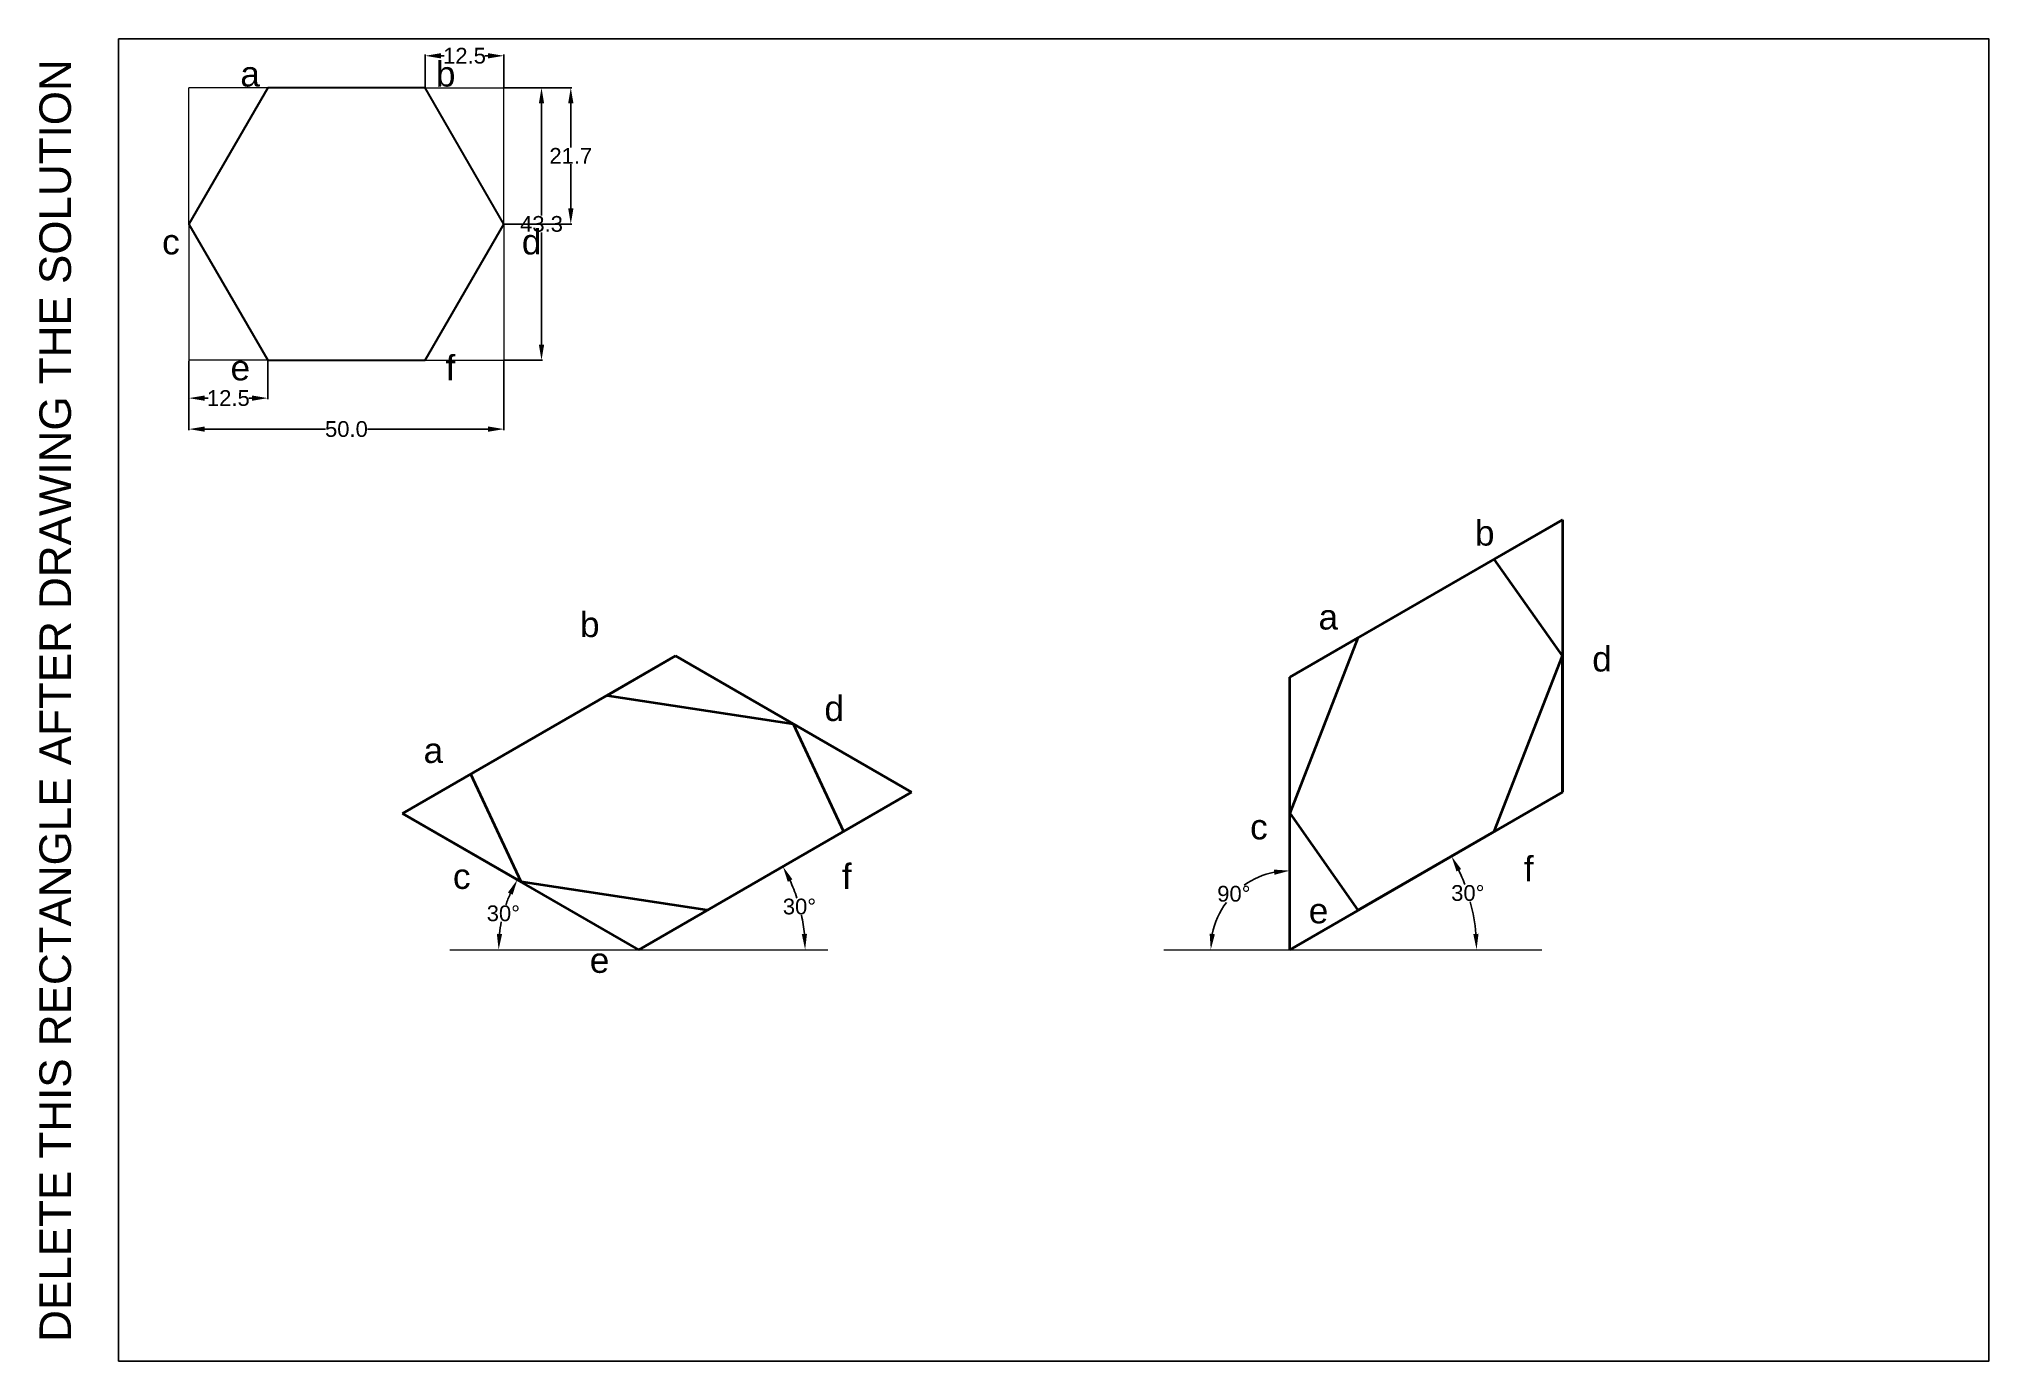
# Model space of a CAD drawing. Header units: millimetres. Extents: x -13 to 297, y 0 to 210.
import ezdxf

# ---------------------------------------------------------------- set-up
doc = ezdxf.new("R2010")
doc.units = ezdxf.units.MM
doc.layers.add('Comments', color=10, linetype='Continuous', lineweight=13, plot=False)
doc.layers.add('thick continuous', color=7, linetype='Continuous', lineweight=30)
doc.styles.get("Standard").update_dxf_attribs({"font": 'arial.ttf'})
doc.dimstyles.get("Standard").update_dxf_attribs({"dimtxt": 2.5, "dimasz": 2.5, "dimexe": 0.18, "dimexo": 0.0625, "dimgap": 0.09, "dimtad": 0, "dimtih": 1, "dimtoh": 1, "dimdec": 1, "dimzin": 0, "dimdsep": 46, "dimtxsty": 'Standard', "dimcen": 0.09, "dimadec": 0, "dimazin": 0, "dimtfac": 1, "dimtdec": 1, "dimtofl": 0, "dimtmove": 0, "dimatfit": 3, "dimfxl": 1, "dimtolj": 1, "dimtzin": 0, "dimarcsym": 0})

# ---------------------------------------------------------------- blocks, each defined once
blk = doc.blocks.new('*D1')
at = {"layer": 'Defpoints', "color": 0, "lineweight": 0, "transparency": 16777216}
for p in [(61.17, 207.33), (48.67, 202.26), (61.17, 202.26)]:
    blk.add_point(p, dxfattribs=at)
at = {"layer": 'thick continuous', "color": 0, "lineweight": -2, "transparency": 16777216}
for p, q in [((48.67, 202.32), (48.67, 207.51)), ((61.17, 202.32), (61.17, 207.51)), ((51.17, 207.33), (51.7, 207.33)), ((58.67, 207.33), (58.15, 207.33))]:
    blk.add_line(p, q, dxfattribs=at)
at = {"layer": 'thick continuous', "color": 0, "lineweight": 0, "transparency": 16777216}
for points in [[(51.17, 207.74), (51.17, 206.91), (48.67, 207.33)], [(58.67, 207.74), (58.67, 206.91), (61.17, 207.33)]]:
    blk.add_solid(points, dxfattribs=at)
at = {"layer": 'thick continuous', "color": 0, "lineweight": 0, "transparency": 16777216, "insert": (54.92, 207.33), "char_height": 2.5, "attachment_point": 5}
blk.add_mtext('\\A1;12.5', dxfattribs=at)
blk = doc.blocks.new('*D2')
at = {"layer": 'Defpoints', "color": 0, "lineweight": 0, "transparency": 16777216}
for p in [(61.17, 202.26), (61.17, 180.61), (71.8, 180.61)]:
    blk.add_point(p, dxfattribs=at)
at = {"layer": 'thick continuous', "color": 0, "lineweight": -2, "transparency": 16777216}
for p, q in [((61.24, 202.26), (71.98, 202.26)), ((71.8, 199.76), (71.8, 192.78)), ((71.8, 183.11), (71.8, 190.09)), ((61.24, 180.61), (71.98, 180.61))]:
    blk.add_line(p, q, dxfattribs=at)
at = {"layer": 'thick continuous', "color": 0, "lineweight": 0, "transparency": 16777216}
for points in [[(71.38, 199.76), (72.22, 199.76), (71.8, 202.26)], [(71.38, 183.11), (72.22, 183.11), (71.8, 180.61)]]:
    blk.add_solid(points, dxfattribs=at)
at = {"layer": 'thick continuous', "color": 0, "lineweight": 0, "transparency": 16777216, "insert": (71.8, 191.44), "char_height": 2.5, "attachment_point": 5}
blk.add_mtext('\\A1;21.7', dxfattribs=at)
blk = doc.blocks.new('*D3')
at = {"layer": 'Defpoints', "color": 0, "lineweight": 0, "transparency": 16777216}
for p in [(61.17, 202.26), (61.17, 158.96), (67.15, 158.96)]:
    blk.add_point(p, dxfattribs=at)
at = {"layer": 'thick continuous', "color": 0, "lineweight": -2, "transparency": 16777216}
for p, q in [((61.24, 202.26), (67.33, 202.26)), ((67.15, 199.76), (67.15, 181.98)), ((67.15, 161.46), (67.15, 179.24)), ((61.24, 158.96), (67.33, 158.96))]:
    blk.add_line(p, q, dxfattribs=at)
at = {"layer": 'thick continuous', "color": 0, "lineweight": 0, "transparency": 16777216}
for points in [[(66.73, 199.76), (67.57, 199.76), (67.15, 202.26)], [(66.73, 161.46), (67.57, 161.46), (67.15, 158.96)]]:
    blk.add_solid(points, dxfattribs=at)
at = {"layer": 'thick continuous', "color": 0, "lineweight": 0, "transparency": 16777216, "insert": (67.15, 180.61), "char_height": 2.5, "attachment_point": 5}
blk.add_mtext('\\A1;43.3', dxfattribs=at)
blk = doc.blocks.new('*D4')
at = {"layer": 'Defpoints', "color": 0, "lineweight": 0, "transparency": 16777216}
for p in [(11.17, 158.96), (23.67, 158.96), (23.67, 152.95)]:
    blk.add_point(p, dxfattribs=at)
at = {"layer": 'thick continuous', "color": 0, "lineweight": -2, "transparency": 16777216}
for p, q in [((11.17, 158.9), (11.17, 152.77)), ((23.67, 158.9), (23.67, 152.77)), ((13.67, 152.95), (14.2, 152.95)), ((21.17, 152.95), (20.65, 152.95))]:
    blk.add_line(p, q, dxfattribs=at)
at = {"layer": 'thick continuous', "color": 0, "lineweight": 0, "transparency": 16777216}
for points in [[(13.67, 153.37), (13.67, 152.53), (11.17, 152.95)], [(21.17, 153.37), (21.17, 152.53), (23.67, 152.95)]]:
    blk.add_solid(points, dxfattribs=at)
at = {"layer": 'thick continuous', "color": 0, "lineweight": 0, "transparency": 16777216, "insert": (17.42, 152.95), "char_height": 2.5, "attachment_point": 5}
blk.add_mtext('\\A1;12.5', dxfattribs=at)
blk = doc.blocks.new('*D5')
at = {"layer": 'Defpoints', "color": 0, "lineweight": 0, "transparency": 16777216}
for p in [(11.17, 158.96), (61.17, 158.96), (61.17, 148.03)]:
    blk.add_point(p, dxfattribs=at)
at = {"layer": 'thick continuous', "color": 0, "lineweight": -2, "transparency": 16777216}
for p, q in [((11.17, 158.9), (11.17, 147.85)), ((61.17, 158.9), (61.17, 147.85)), ((13.67, 148.03), (32.84, 148.03)), ((58.67, 148.03), (39.51, 148.03))]:
    blk.add_line(p, q, dxfattribs=at)
at = {"layer": 'thick continuous', "color": 0, "lineweight": 0, "transparency": 16777216}
for points in [[(13.67, 148.45), (13.67, 147.61), (11.17, 148.03)], [(58.67, 148.45), (58.67, 147.61), (61.17, 148.03)]]:
    blk.add_solid(points, dxfattribs=at)
at = {"layer": 'thick continuous', "color": 0, "lineweight": 0, "transparency": 16777216, "insert": (36.17, 148.03), "char_height": 2.5, "attachment_point": 5}
blk.add_mtext('\\A1;50.0', dxfattribs=at)
blk = doc.blocks.new('*D6')
at = {"layer": 'Defpoints', "color": 0, "lineweight": 0, "transparency": 16777216}
for p in [(125.9, 90.34), (108.61, 69.93), (82.6, 65.34), (82.6, 65.34), (112.6, 65.34)]:
    blk.add_point(p, dxfattribs=at)
at = {"layer": 'thick continuous', "color": 0, "lineweight": -2, "transparency": 16777216}
for start, end in [(18.0946, 24.5747), (5.4253, 11.9496)]:
    blk.add_arc((82.6, 65.34), 26.41, start, end, dxfattribs=at)
at = {"layer": 'thick continuous', "color": 0, "lineweight": 0, "transparency": 16777216}
for points in [[(106.25, 76.13), (106.99, 76.52), (105.48, 78.55)], [(109.31, 67.86), (108.48, 67.82), (109.01, 65.34)]]:
    blk.add_solid(points, dxfattribs=at)
at = {"layer": 'thick continuous', "color": 0, "lineweight": 0, "transparency": 16777216, "insert": (108.11, 72.18), "char_height": 2.5, "attachment_point": 5}
blk.add_mtext('\\A1;30°', dxfattribs=at)
blk = doc.blocks.new('*D8')
at = {"layer": 'Defpoints', "color": 0, "lineweight": 0, "transparency": 16777216}
for p in [(45.1, 86.99), (61.68, 72.96), (52.6, 65.34), (82.6, 65.34), (82.6, 65.34)]:
    blk.add_point(p, dxfattribs=at)
at = {"layer": 'thick continuous', "color": 0, "lineweight": -2, "transparency": 16777216}
for start, end in [(156.4362, 161.3235), (168.6142, 173.5638)]:
    blk.add_arc((82.6, 65.34), 22.27, start, end, dxfattribs=at)
at = {"layer": 'thick continuous', "color": 0, "lineweight": 0, "transparency": 16777216}
for points in [[(61.82, 74.43), (62.56, 74.05), (63.32, 76.47)], [(60.89, 67.81), (60.06, 67.86), (60.34, 65.34)]]:
    blk.add_solid(points, dxfattribs=at)
at = {"layer": 'thick continuous', "color": 0, "lineweight": 0, "transparency": 16777216, "insert": (61.09, 71.1), "char_height": 2.5, "attachment_point": 5}
blk.add_mtext('\\A1;30°', dxfattribs=at)
blk = doc.blocks.new('*D9')
at = {"layer": 'Defpoints', "color": 0, "lineweight": 0, "transparency": 16777216}
for p in [(185.97, 87.04), (179.69, 76.21), (165.97, 65.34), (185.97, 65.34), (185.97, 65.34)]:
    blk.add_point(p, dxfattribs=at)
at = {"layer": 'thick continuous', "color": 0, "lineweight": -2, "transparency": 16777216}
for start, end in [(101.4324, 125.3151), (143.2569, 168.5676)]:
    blk.add_arc((185.97, 65.34), 12.55, start, end, dxfattribs=at)
at = {"layer": 'thick continuous', "color": 0, "lineweight": 0, "transparency": 16777216}
for points in [[(183.44, 78.06), (183.52, 77.23), (185.97, 77.89)], [(174.08, 67.79), (173.25, 67.87), (173.42, 65.34)]]:
    blk.add_solid(points, dxfattribs=at)
at = {"layer": 'thick continuous', "color": 0, "lineweight": 0, "transparency": 16777216, "insert": (177.09, 74.21), "char_height": 2.5, "attachment_point": 5}
blk.add_mtext('\\A1;90°', dxfattribs=at)
blk = doc.blocks.new('*D10')
at = {"layer": 'Defpoints', "color": 0, "lineweight": 0, "transparency": 16777216}
for p in [(218.44, 84.09), (196.79, 71.59), (215.18, 70.49), (185.97, 65.34), (225.97, 65.34)]:
    blk.add_point(p, dxfattribs=at)
at = {"layer": 'thick continuous', "color": 0, "lineweight": -2, "transparency": 16777216}
for start, end in [(20.4269, 25.1697), (4.8303, 14.8817)]:
    blk.add_arc((185.97, 65.34), 29.66, start, end, dxfattribs=at)
at = {"layer": 'thick continuous', "color": 0, "lineweight": 0, "transparency": 16777216}
for points in [[(212.44, 77.76), (213.18, 78.15), (211.66, 80.17)], [(215.94, 67.86), (215.11, 67.82), (215.63, 65.34)]]:
    blk.add_solid(points, dxfattribs=at)
at = {"layer": 'thick continuous', "color": 0, "lineweight": 0, "transparency": 16777216, "insert": (214.24, 74.33), "char_height": 2.5, "attachment_point": 5}
blk.add_mtext('\\A1;30°', dxfattribs=at)

msp = doc.modelspace()

# ---------------------------------------------------------------- linework, layer by layer
msp.add_lwpolyline([(0, 0), (297, 0), (297, 210), (0, 210)], close=True)
at = {"layer": 'thick continuous', "lineweight": 0}
for p, q in [((11.17, 180.61), (11.17, 202.26)), ((23.67, 202.26), (11.17, 202.26)), ((48.67, 202.26), (61.17, 202.26)), ((61.17, 180.61), (61.17, 202.26)), ((11.17, 180.61), (11.17, 158.96)), ((61.17, 180.61), (61.17, 158.96)), ((23.67, 158.96), (11.17, 158.96)), ((48.67, 158.96), (61.17, 158.96)), ((125.9, 90.34), (107.11, 101.19)), ((82.6, 65.34), (93.43, 71.59)), ((185.97, 65.34), (196.79, 71.59)), ((52.6, 65.34), (82.6, 65.34)), ((82.6, 65.34), (112.6, 65.34)), ((165.97, 65.34), (185.97, 65.34)), ((185.97, 65.34), (225.97, 65.34))]:
    msp.add_line(p, q, dxfattribs=at)
at = {"layer": 'thick continuous', "lineweight": 40}
for p, q in [((185.97, 108.64), (229.27, 133.64)), ((229.27, 133.64), (218.44, 127.39)), ((229.27, 133.64), (229.27, 90.34)), ((218.44, 127.39), (196.79, 114.89)), ((229.27, 112.04), (218.44, 127.39)), ((185.97, 108.64), (196.79, 114.89)), ((196.79, 114.89), (185.97, 87.04)), ((45.1, 86.99), (88.4, 111.99)), ((88.4, 111.99), (77.58, 105.74)), ((88.4, 111.99), (125.9, 90.34)), ((218.44, 84.09), (229.27, 112.04)), ((229.27, 90.34), (229.27, 112.04)), ((185.97, 65.34), (185.97, 108.64)), ((55.93, 93.24), (77.58, 105.74)), ((77.58, 105.74), (107.11, 101.19)), ((107.11, 101.19), (115.08, 84.09)), ((45.1, 86.99), (55.93, 93.24)), ((63.9, 76.14), (55.93, 93.24)), ((82.6, 65.34), (125.9, 90.34)), ((125.9, 90.34), (115.08, 84.09)), ((229.27, 90.34), (185.97, 65.34)), ((229.27, 90.34), (218.44, 84.09)), ((82.6, 65.34), (45.1, 86.99)), ((45.1, 86.99), (63.9, 76.14)), ((185.97, 65.34), (185.97, 87.04)), ((185.97, 87.04), (196.79, 71.59)), ((196.79, 71.59), (218.44, 84.09)), ((93.43, 71.59), (63.9, 76.14))]:
    msp.add_line(p, q, dxfattribs=at)
at = {"layer": 'thick continuous'}
msp.add_lwpolyline([(23.67, 158.96), (48.67, 158.96), (61.17, 180.61), (48.67, 202.26), (23.67, 202.26), (11.17, 180.61)], close=True, dxfattribs=at)

# ---------------------------------------------------------------- texts
at = {"layer": 'Comments'}
msp.add_text('DELETE THIS RECTANGLE AFTER DRAWING THE SOLUTION', height=5, rotation=90, dxfattribs=at).set_placement((-7.57, 3.05))
at = {"layer": 'thick continuous', "lineweight": 0, "char_height": 4, "attachment_point": 1}
for s, width, insert in [('          a                  b \\P\\P\\P\\P  c                                   d\\P\\P         \\P         e                    f', 107.865, (3.8, 206.45)), ('                           b\\P\\P                                                    d\\P           a                                  \\P\\P               \\P              c                                      f\\P\\P                            e', 95.3863, (31.35, 119))]:
    msp.add_mtext_dynamic_manual_height_columns(s, width=width, gutter_width=12.5, heights=[0], dxfattribs=dict(at, insert=insert))
at = {"layer": 'thick continuous', "lineweight": 0, "insert": (167.25, 140.2), "char_height": 4, "width": 101.112, "attachment_point": 1}
msp.add_mtext('\\P                               b\\P\\P               a\\P                                           d\\P\\P\\P\\P        c                        \\P                                    f\\P              e ', dxfattribs=at)

# ---------------------------------------------------------------- dimensions: what is measured, and where the dimension line sits
at = {"layer": 'thick continuous', "lineweight": 0}
for base, p1, p2, picture, middle in [((61.17, 207.33), (48.67, 202.26), (61.17, 202.26), '*D1', (54.92, 207.33)), ((23.67, 152.95), (11.17, 158.96), (23.67, 158.96), '*D4', (17.42, 152.95)), ((61.17, 148.03), (11.17, 158.96), (61.17, 158.96), '*D5', (36.17, 148.03))]:
    dim = msp.add_linear_dim(base=base, p1=p1, p2=p2, dimstyle='Standard', dxfattribs=at)
    dim.commit()
    dim.dimension.update_dxf_attribs({"geometry": picture, "text_midpoint": middle})
dim = msp.add_linear_dim(base=(71.7999, 180.6116), p1=(61.1743, 202.2622), p2=(61.1743, 180.6116), angle=90, dimstyle='Standard', dxfattribs=at)
dim.commit()
dim.dimension.update_dxf_attribs({"geometry": '*D2', "text_midpoint": (71.7999, 191.4369)})
dim = msp.add_aligned_dim(p1=(61.17, 202.26), p2=(61.17, 158.96), distance=5.98, dimstyle='Standard', dxfattribs=at)
dim.commit()
dim.dimension.update_dxf_attribs({"geometry": '*D3', "text_midpoint": (67.15, 180.61)})
for base, line1, line2, picture, middle in [((108.61, 69.93), ((82.6, 65.34), (112.6, 65.34)), ((82.6, 65.34), (125.9, 90.34)), '*D6', (108.11, 72.18)), ((61.68, 72.96), ((52.6, 65.34), (82.6, 65.34)), ((82.6, 65.34), (45.1, 86.99)), '*D8', (61.09, 71.1)), ((179.69, 76.21), ((165.97, 65.34), (185.97, 65.34)), ((185.97, 65.34), (185.97, 87.04)), '*D9', (177.09, 74.21))]:
    dim = msp.add_angular_dim_2l(base=base, line1=line1, line2=line2, dimstyle='Standard', dxfattribs=at)
    dim.commit()
    dim.dimension.update_dxf_attribs({"geometry": picture, "text_midpoint": middle})
dim = msp.add_angular_dim_2l(base=(215.18, 70.49), line1=((185.97, 65.34), (225.97, 65.34)), line2=((196.79, 71.59), (218.44, 84.09)), dimstyle='Standard', dxfattribs=at)
dim.commit()
dim.dimension.update_dxf_attribs({"geometry": '*D10', "text_midpoint": (214.24, 74.33), "dimtype": 162})

doc.saveas('drawing.dxf')
